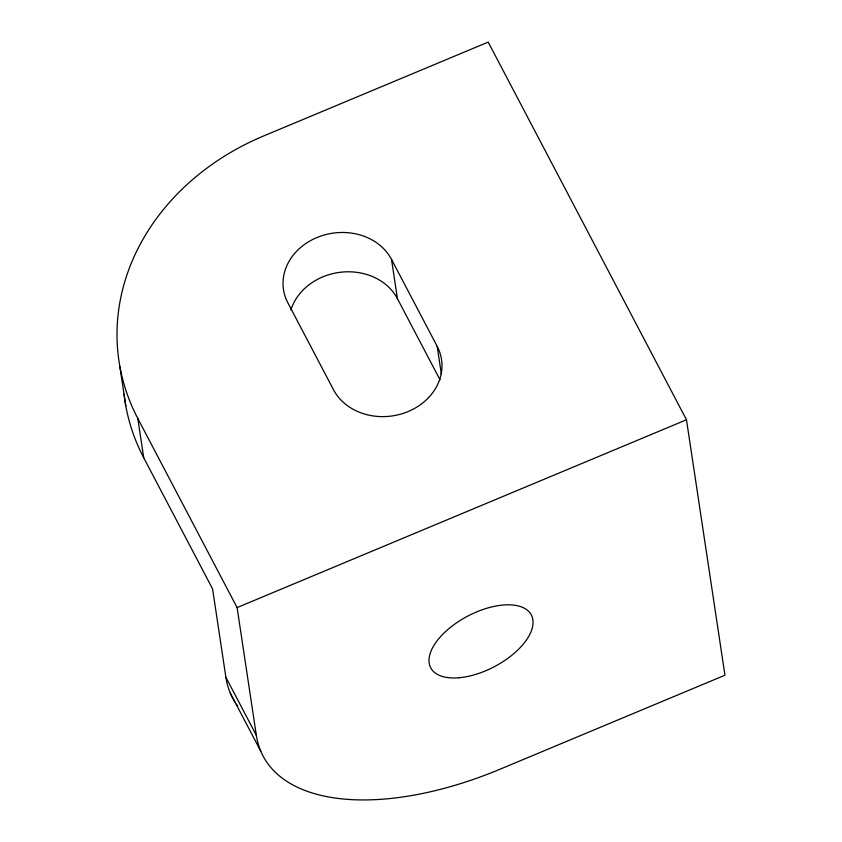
<?xml version="1.0" encoding="UTF-8"?>
<svg xmlns="http://www.w3.org/2000/svg" width="842" height="842" viewBox="0 0 842 842"><rect width="100%" height="100%" fill="white"/><g stroke="black" fill="none" stroke-linecap="round" stroke-linejoin="round"><path stroke-width="1.26" d="M686.483 419.769L724.951 675.21L500.264 769.125A246.253 123.869 -27.7 0 1 256.336 735.308L237.107 607.587L686.483 419.769L488.202 42.1L263.63 135.962A246.39 209.774 -8.6 0 0 137.814 418.463L143.729 457.764L212.584 588.905L225.898 677.326A246.253 123.869 -27.7 0 0 234.939 702.049M437.187 346.367A56.824 48.383 -8.6 0 1 408.16 411.527A56.824 48.383 -8.6 0 1 333.485 389.709L287.817 302.741A56.824 48.383 -8.6 0 1 316.834 237.581A56.824 48.383 -8.6 0 1 391.519 259.399L437.187 346.367L441.387 374.258M391.519 259.399L397.445 298.7L440.061 379.868M137.814 418.463L237.107 607.587M225.898 677.326L256.336 735.308M230.329 693.198L260.778 751.18M119.848 366.459L125.774 405.76M237.77 706.185A246.253 123.869 -27.7 0 1 236.318 704.144M143.729 457.764A246.39 209.774 -8.6 0 1 124.058 394.13M290.932 309.835A56.824 48.383 -8.6 0 1 341.378 272.145A56.824 48.383 -8.6 0 1 397.445 298.7M458.953 677.757A56.824 28.586 -27.7 0 0 532.881 619.733A56.824 28.586 -27.7 0 0 451.259 626.711A56.824 28.586 -27.7 0 0 458.953 677.757"/></g></svg>
